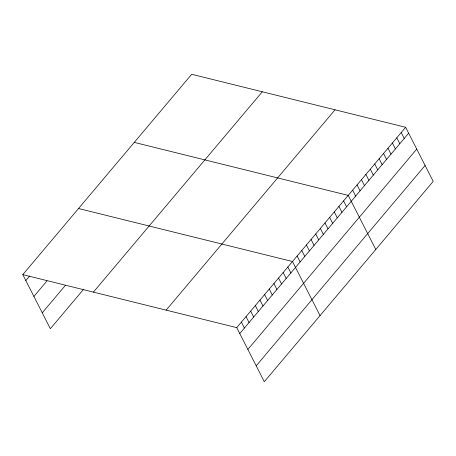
<?xml version="1.0" encoding="UTF-8"?>
<svg xmlns="http://www.w3.org/2000/svg" width="456" height="456" viewBox="0 0 456 456"><rect width="100%" height="100%" fill="white"/><g stroke="black" fill="none" stroke-linecap="round" stroke-linejoin="round"><path stroke-width="0.68" d="M22.8 274.626L191.691 74.282L405.64 127.287L433.2 181.374L264.309 381.718L236.749 327.63L22.8 274.626L50.359 328.713L83.716 289.144M25.815 280.537L29.611 276.028M33.915 296.434L47.002 280.907M42.26 312.816L65.482 285.268M93.406 292.119L262.297 91.776M166.144 310.137L335.04 109.793M236.749 327.63L405.64 127.287M239.765 333.541L408.656 133.198M247.864 349.438L416.755 149.095M256.209 365.82L425.1 165.477M134.269 142.397L348.219 195.402L375.778 249.489M78.535 208.512L292.484 261.516L320.044 315.603M401.223 132.525L404.238 138.442M396.805 137.769L399.821 143.68M392.388 143.007L395.403 148.918M387.97 148.246L390.986 154.156M383.553 153.484L386.568 159.4M379.135 158.728L382.151 164.639M374.724 163.966L377.733 169.877M370.306 169.204L373.316 175.115M365.889 174.443L368.898 180.359M361.471 179.687L364.481 185.598M357.054 184.925L360.063 190.836M352.636 190.163L355.646 196.074M343.573 200.914L346.588 206.825M338.928 206.425L341.943 212.336M334.282 211.932L337.297 217.843M329.642 217.444L332.652 223.355M324.997 222.95L328.007 228.866M320.351 228.462L323.361 234.373M315.706 233.968L318.721 239.885M311.06 239.48L314.076 245.391M306.415 244.986L309.43 250.903M301.775 250.498L304.785 256.409M297.13 256.01L300.139 261.921M287.839 267.028L290.854 272.939M283.193 272.534L286.208 278.451M278.548 278.046L281.563 283.957M273.908 283.552L276.917 289.469M269.262 289.064L272.272 294.975M264.617 294.576L267.632 300.487M259.971 300.082L262.987 305.993M255.326 305.594L258.341 311.505M250.686 311.1L253.696 317.017M246.04 316.612L249.05 322.523M241.395 322.118L244.405 328.035"/></g></svg>
